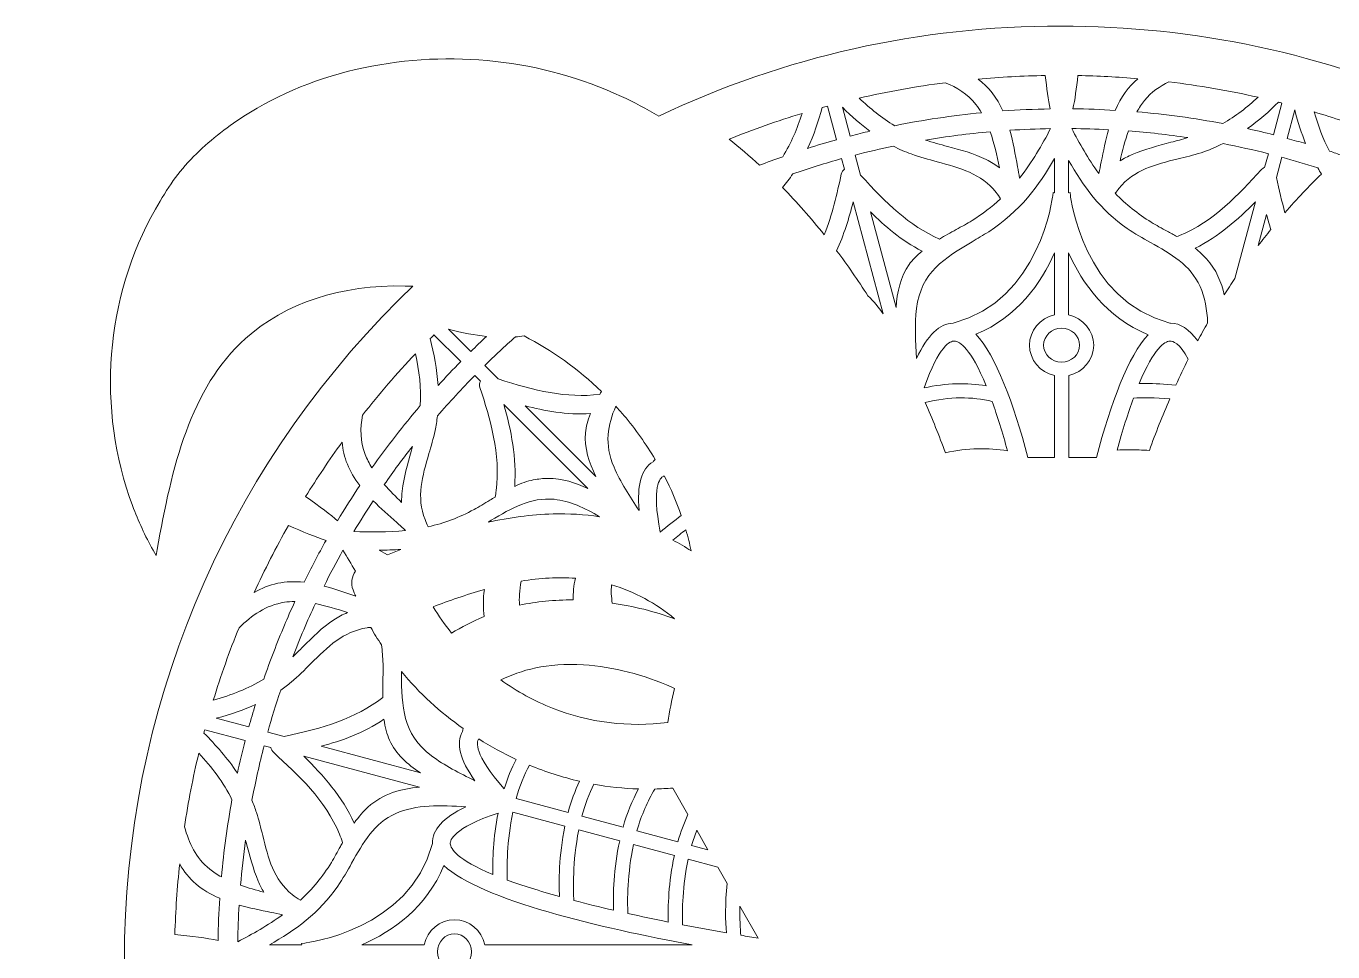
# Model space of a CAD drawing. Header units: millimetres. Extents: x 49 to 1312, y -339 to -42.
# Drawn here: x 1013 to 1211.4, y -194.3 to -53.7 of the extents above; entities that cross this region are included whole.
import ezdxf

# ---------------------------------------------------------------- set-up
doc = ezdxf.new("R2010")
doc.units = ezdxf.units.MM
doc.header["$MEASUREMENT"] = 0
doc.layers.add('Layer 1', color=7, linetype='Continuous')

msp = doc.modelspace()

# ---------------------------------------------------------------- linework, layer by layer
at = {"layer": 'Layer 1', "lineweight": 0}
for points, knots in [([(1270.58, -95.32), (1269.97, -94.71), (1269.34, -94.09), (1268.68, -93.46), (1273.2, -94.02), (1277.46, -95.31), (1281.36, -97.29), (1294.62, -104.02), (1303.37, -118.52), (1303.13, -133.39), (1303.13, -133.39), (1303.1, -134.87), (1303.1, -134.87), (1303.1, -134.87), (1303.75, -133.54), (1303.75, -133.54), (1311.04, -118.58), (1312.41, -102.51), (1307.52, -89.43), (1304.95, -82.57), (1300.46, -76.22), (1294.54, -71.09), (1286.32, -63.97), (1275.83, -59.46), (1265, -58.39), (1252.95, -57.21), (1240.36, -59.92), (1228.59, -66.21), (1210.21, -57.91), (1190.52, -53.69), (1170.08, -53.69), (1148.69, -53.69), (1128.18, -58.29), (1109.11, -67.36), (1107.21, -66.26), (1105.3, -65.25), (1103.42, -64.38), (1091.38, -58.78), (1077.48, -57.23), (1064.27, -60.03), (1057.57, -61.45), (1051.45, -63.92), (1046.08, -67.39), (1043.3, -69.18), (1040.74, -71.24), (1038.47, -73.51), (1036.07, -75.89), (1034.54, -78.24), (1032.69, -81.49), (1025.01, -94.98), (1023.71, -111.82), (1029.2, -126.55), (1030.07, -128.89), (1031.12, -131.17), (1032.31, -133.32), (1032.31, -133.32), (1032.76, -134.13), (1032.76, -134.13), (1032.76, -134.13), (1032.92, -133.22), (1032.92, -133.22), (1035.18, -120.66), (1037.9, -108.76), (1046.35, -101.15), (1052.32, -95.77), (1060.92, -92.95), (1070.58, -93.18), (1070.95, -93.18), (1071.33, -93.2), (1071.74, -93.22), (1070.92, -94.01), (1070.22, -94.69), (1069.58, -95.32), (1042.74, -122.17), (1027.95, -157.86), (1027.95, -195.82), (1027.95, -214.09), (1031.36, -231.86), (1038.07, -248.63), (1029.8, -248.75), (1021.78, -250.19), (1014.22, -252.91), (1014.22, -252.91), (1013.04, -253.33), (1013.04, -253.33), (1013.04, -253.33), (1014.28, -253.54), (1014.28, -253.54), (1023.64, -255.12), (1029.22, -263.74), (1034.61, -272.08), (1036.05, -274.3), (1037.54, -276.6), (1039.06, -278.7), (1045.47, -287.53), (1053.85, -293.58), (1062.68, -295.74), (1065, -296.31), (1067.41, -296.59), (1069.85, -296.59), (1083.14, -309.81), (1098.58, -320.08), (1115.39, -327.08), (1115.94, -327.34), (1116.5, -327.59), (1117.06, -327.83), (1119.16, -328.75), (1121.3, -329.58), (1123.48, -330.31), (1124.48, -330.64), (1125.48, -330.96), (1126.5, -331.25), (1127.01, -331.39), (1127.52, -331.52), (1128.02, -331.66), (1128.08, -331.68), (1128.12, -331.69), (1128.17, -331.7), (1128.18, -331.7), (1128.2, -331.71), (1128.21, -331.71), (1141.6, -335.82), (1155.68, -337.95), (1170.08, -337.95), (1208.05, -337.95), (1243.74, -323.17), (1270.58, -296.32), (1297.43, -269.48), (1312.21, -233.79), (1312.21, -195.82), (1312.21, -157.86), (1297.43, -122.17), (1270.58, -95.32)], [0, 0, 0, 0, 1, 1, 1, 2, 2, 2, 3, 3, 3, 4, 4, 4, 5, 5, 5, 6, 6, 6, 7, 7, 7, 8, 8, 8, 9, 9, 9, 10, 10, 10, 11, 11, 11, 12, 12, 12, 13, 13, 13, 14, 14, 14, 15, 15, 15, 16, 16, 16, 17, 17, 17, 18, 18, 18, 19, 19, 19, 20, 20, 20, 21, 21, 21, 22, 22, 22, 23, 23, 23, 24, 24, 24, 25, 25, 25, 26, 26, 26, 27, 27, 27, 28, 28, 28, 29, 29, 29, 30, 30, 30, 31, 31, 31, 32, 32, 32, 33, 33, 33, 34, 34, 34, 35, 35, 35, 36, 36, 36, 37, 37, 37, 38, 38, 38, 39, 39, 39, 40, 40, 40, 41, 41, 41, 42, 42, 42, 43, 43, 43, 44, 44, 44, 44]), ([(1167.77, -61.2), (1167.97, -63.13), (1168.22, -64.92), (1168.53, -66.27), (1166.05, -66.31), (1163.64, -66.41), (1161.34, -66.58), (1160.42, -64.54), (1159.17, -62.95), (1157.56, -61.74), (1160.94, -61.44), (1164.34, -61.26), (1167.77, -61.2)], [0, 0, 0, 0, 1, 1, 1, 2, 2, 2, 3, 3, 3, 4, 4, 4, 4]), ([(1172.72, -61.2), (1175.77, -61.26), (1178.81, -61.42), (1181.83, -61.68), (1180.39, -62.88), (1179.27, -64.46), (1178.4, -66.49), (1176.24, -66.36), (1174.08, -66.28), (1171.96, -66.26), (1172.26, -64.91), (1172.51, -63.13), (1172.72, -61.2)], [0, 0, 0, 0, 1, 1, 1, 2, 2, 2, 3, 3, 3, 4, 4, 4, 4]), ([(1152.57, -62.3), (1154.35, -63.01), (1155.96, -63.99), (1157.24, -65.61), (1157.54, -65.98), (1157.82, -66.4), (1158.09, -66.86), (1153.64, -67.29), (1149.21, -67.95), (1144.9, -68.82), (1142.93, -67.64), (1141.15, -66.19), (1139.51, -64.64), (1143.81, -63.65), (1148.17, -62.86), (1152.57, -62.3)], [0, 0, 0, 0, 1, 1, 1, 2, 2, 2, 3, 3, 3, 4, 4, 4, 5, 5, 5, 5]), ([(1186.54, -62.17), (1191.09, -62.72), (1195.6, -63.49), (1200.06, -64.5), (1198.43, -66), (1196.67, -67.39), (1194.7, -68.5), (1190.4, -67.68), (1186.03, -67.08), (1181.68, -66.72), (1182.03, -66.09), (1182.4, -65.53), (1182.81, -65.02), (1183.88, -63.69), (1185.15, -62.81), (1186.54, -62.17)], [0, 0, 0, 0, 1, 1, 1, 2, 2, 2, 3, 3, 3, 4, 4, 4, 5, 5, 5, 5]), ([(1203.69, -65.38), (1203.69, -65.38), (1202.4, -70.2), (1202.4, -70.2), (1201.14, -69.88), (1199.83, -69.57), (1198.49, -69.27), (1200.21, -68.03), (1201.77, -66.63), (1203.17, -65.25), (1203.34, -65.29), (1203.52, -65.34), (1203.69, -65.38)], [0, 0, 0, 0, 1, 1, 1, 2, 2, 2, 3, 3, 3, 4, 4, 4, 4]), ([(1130.84, -66.96), (1130.13, -69.23), (1129.21, -71.47), (1127.9, -73.54), (1126.71, -73.96), (1125.53, -74.39), (1124.39, -74.83), (1122.87, -73.44), (1121.33, -72.12), (1119.75, -70.87), (1123.4, -69.4), (1127.1, -68.1), (1130.84, -66.96)], [0, 0, 0, 0, 1, 1, 1, 2, 2, 2, 3, 3, 3, 4, 4, 4, 4]), ([(1133.91, -66.07), (1134.18, -65.99), (1134.44, -65.92), (1134.7, -65.84), (1134.7, -65.84), (1136.07, -70.95), (1136.07, -70.95), (1134.61, -71.36), (1133.14, -71.8), (1131.68, -72.27), (1132.63, -70.24), (1133.34, -68.11), (1133.91, -66.07)], [0, 0, 0, 0, 1, 1, 1, 2, 2, 2, 3, 3, 3, 4, 4, 4, 4]), ([(1141.11, -69.65), (1140.17, -69.88), (1139.18, -70.12), (1138.14, -70.4), (1138.14, -70.4), (1136.96, -66.01), (1136.96, -66.01), (1138.41, -67.46), (1139.77, -68.65), (1141.11, -69.65)], [0, 0, 0, 0, 1, 1, 1, 2, 2, 2, 3, 3, 3, 3]), ([(1205.63, -66.41), (1206.14, -68.38), (1206.67, -70.03), (1207.29, -71.55), (1206.4, -71.28), (1205.47, -71.02), (1204.47, -70.75), (1204.47, -70.75), (1205.63, -66.41), (1205.63, -66.41)], [0, 0, 0, 0, 1, 1, 1, 2, 2, 2, 3, 3, 3, 3]), ([(1217.37, -69.69), (1215.8, -70.85), (1214.29, -72.07), (1212.83, -73.34), (1212.19, -73.12), (1211.56, -72.9), (1210.92, -72.69), (1209.94, -70.82), (1209.2, -68.85), (1208.58, -66.73), (1211.54, -67.62), (1214.47, -68.6), (1217.37, -69.69)], [0, 0, 0, 0, 1, 1, 1, 2, 2, 2, 3, 3, 3, 4, 4, 4, 4]), ([(1163.86, -76.78), (1163.75, -76.2), (1163.65, -75.62), (1163.55, -75.05), (1163.22, -73.2), (1162.88, -71.3), (1162.39, -69.52), (1164.4, -69.39), (1166.48, -69.31), (1168.57, -69.27), (1167.3, -71.69), (1165.77, -74.36), (1163.86, -76.78)], [0, 0, 0, 0, 1, 1, 1, 2, 2, 2, 3, 3, 3, 4, 4, 4, 4]), ([(1177.38, -69.43), (1176.93, -71.02), (1176.59, -72.7), (1176.26, -74.32), (1176.14, -74.9), (1176.02, -75.5), (1175.89, -76.09), (1174.27, -73.86), (1172.92, -71.44), (1171.78, -69.26), (1173.6, -69.27), (1175.48, -69.33), (1177.38, -69.43)], [0, 0, 0, 0, 1, 1, 1, 2, 2, 2, 3, 3, 3, 4, 4, 4, 4]), ([(1149.58, -71.01), (1152.82, -70.46), (1156.12, -70.04), (1159.41, -69.75), (1160.01, -71.48), (1160.42, -73.35), (1160.79, -75.21), (1160.18, -74.74), (1159.53, -74.33), (1158.81, -73.97), (1156.92, -73.03), (1154.89, -72.49), (1152.92, -71.97), (1151.82, -71.68), (1150.68, -71.38), (1149.58, -71.01)], [0, 0, 0, 0, 1, 1, 1, 2, 2, 2, 3, 3, 3, 4, 4, 4, 5, 5, 5, 5]), ([(1179.11, -74.18), (1179.48, -72.6), (1179.87, -71.07), (1180.39, -69.62), (1183.37, -69.84), (1186.4, -70.19), (1189.43, -70.64), (1188.57, -70.89), (1187.7, -71.12), (1186.84, -71.35), (1184.9, -71.86), (1182.89, -72.39), (1180.98, -73.2), (1180.32, -73.48), (1179.69, -73.8), (1179.11, -74.18)], [0, 0, 0, 0, 1, 1, 1, 2, 2, 2, 3, 3, 3, 4, 4, 4, 5, 5, 5, 5]), ([(1151.33, -74.3), (1154.78, -75.23), (1158.04, -76.11), (1160.31, -78.95), (1160.54, -79.25), (1160.76, -79.56), (1160.98, -79.92), (1159.65, -81.17), (1158.22, -82.26), (1156.64, -83.24), (1155.91, -83.69), (1155.09, -84.14), (1154.23, -84.61), (1153.39, -85.07), (1152.53, -85.54), (1151.69, -86.05), (1147.12, -83.98), (1143.59, -80.66), (1139.73, -76.32), (1139.73, -76.32), (1138.91, -73.28), (1138.91, -73.28), (1140.83, -72.78), (1142.77, -72.33), (1144.7, -71.93), (1145.59, -72.39), (1146.5, -72.79), (1147.41, -73.12), (1148.7, -73.59), (1150.04, -73.95), (1151.33, -74.3)], [0, 0, 0, 0, 1, 1, 1, 2, 2, 2, 3, 3, 3, 4, 4, 4, 5, 5, 5, 6, 6, 6, 7, 7, 7, 8, 8, 8, 9, 9, 9, 10, 10, 10, 10]), ([(1187.92, -73.87), (1189.06, -73.59), (1190.25, -73.3), (1191.41, -72.93), (1192.54, -72.56), (1193.64, -72.11), (1194.76, -71.55), (1197.05, -72), (1199.36, -72.51), (1201.63, -73.08), (1201.63, -73.08), (1201.07, -75.17), (1201.07, -75.17), (1200.86, -75.24), (1200.68, -75.37), (1200.52, -75.54), (1197.15, -79.22), (1193.33, -83.39), (1188.13, -85.53), (1188, -85.58), (1187.87, -85.63), (1187.74, -85.68), (1187.25, -85.4), (1186.76, -85.13), (1186.28, -84.87), (1185.42, -84.4), (1184.61, -83.96), (1183.85, -83.49), (1181.79, -82.22), (1180, -80.78), (1178.4, -79.1), (1178.58, -78.84), (1178.76, -78.59), (1178.94, -78.36), (1181.25, -75.49), (1184.49, -74.7), (1187.92, -73.87)], [0, 0, 0, 0, 1, 1, 1, 2, 2, 2, 3, 3, 3, 4, 4, 4, 5, 5, 5, 6, 6, 6, 7, 7, 7, 8, 8, 8, 9, 9, 9, 10, 10, 10, 11, 11, 11, 12, 12, 12, 12]), ([(1137.27, -75.42), (1137.04, -75.6), (1136.87, -75.86), (1136.8, -76.17), (1136.15, -79.14), (1135.43, -82.34), (1134.2, -85.39), (1132.17, -82.85), (1130.05, -80.45), (1127.85, -78.19), (1128.41, -77.55), (1128.94, -76.88), (1129.45, -76.14), (1131.92, -75.29), (1134.4, -74.51), (1136.84, -73.83), (1136.84, -73.83), (1137.27, -75.42), (1137.27, -75.42)], [0, 0, 0, 0, 1, 1, 1, 2, 2, 2, 3, 3, 3, 4, 4, 4, 5, 5, 5, 6, 6, 6, 6]), ([(1169.17, -79), (1169.17, -79), (1168.95, -78.98), (1168.95, -78.98), (1168.95, -78.98), (1168.89, -79.48), (1168.89, -79.48), (1168.88, -79.63), (1167.02, -95.35), (1153.79, -98.83), (1151.69, -98.89), (1149.89, -100.61), (1148.22, -104.19), (1148.22, -104.19), (1148.22, -104.18), (1148.22, -104.18), (1148.07, -101.64), (1147.91, -99.01), (1148.22, -96.59), (1148.91, -91.06), (1152.5, -88.93), (1156.66, -86.45), (1157.48, -85.97), (1158.32, -85.47), (1159.17, -84.93), (1163.88, -81.91), (1166.82, -77.88), (1169.17, -73.81), (1169.17, -73.81), (1169.17, -79), (1169.17, -79)], [0, 0, 0, 0, 1, 1, 1, 2, 2, 2, 3, 3, 3, 4, 4, 4, 5, 5, 5, 6, 6, 6, 7, 7, 7, 8, 8, 8, 9, 9, 9, 10, 10, 10, 10]), ([(1171.31, -74.1), (1173.49, -77.92), (1176.16, -81.68), (1180.22, -84.45), (1181.35, -85.23), (1182.56, -85.91), (1183.73, -86.56), (1186.84, -88.31), (1189.78, -89.96), (1191.27, -93.25), (1192.02, -94.91), (1192.33, -96.79), (1192.41, -98.77), (1191.9, -99.68), (1191.39, -100.59), (1190.9, -101.52), (1189.62, -99.72), (1188.26, -98.83), (1186.78, -98.83), (1186.75, -98.83), (1186.72, -98.83), (1186.69, -98.83), (1173.47, -95.35), (1171.61, -79.63), (1171.59, -79.48), (1171.59, -79.48), (1171.54, -78.97), (1171.54, -78.97), (1171.54, -78.97), (1171.31, -79), (1171.31, -79), (1171.31, -79), (1171.31, -74.1), (1171.31, -74.1)], [0, 0, 0, 0, 1, 1, 1, 2, 2, 2, 3, 3, 3, 4, 4, 4, 5, 5, 5, 6, 6, 6, 7, 7, 7, 8, 8, 8, 9, 9, 9, 10, 10, 10, 11, 11, 11, 11]), ([(1209.13, -75.23), (1209.32, -75.56), (1209.52, -75.86), (1209.72, -76.17), (1207.8, -78.01), (1205.94, -79.97), (1204.15, -82.04), (1203.68, -80.37), (1203.27, -78.6), (1202.88, -76.67), (1202.88, -76.67), (1203.7, -73.63), (1203.7, -73.63), (1205.52, -74.12), (1207.35, -74.66), (1209.13, -75.23)], [0, 0, 0, 0, 1, 1, 1, 2, 2, 2, 3, 3, 3, 4, 4, 4, 5, 5, 5, 5]), ([(1140.85, -94.68), (1139.33, -92.3), (1137.74, -90.02), (1136.09, -87.82), (1137.19, -85.41), (1137.96, -82.89), (1138.6, -80.39), (1138.6, -80.39), (1143.16, -97.4), (1143.16, -97.4), (1142.49, -96.43), (1141.73, -95.5), (1140.85, -94.68)], [0, 0, 0, 0, 1, 1, 1, 2, 2, 2, 3, 3, 3, 4, 4, 4, 4]), ([(1196.55, -92.04), (1196, -92.86), (1195.46, -93.7), (1194.93, -94.54), (1194.52, -92.59), (1193.72, -90.7), (1192.24, -89.04), (1191.75, -88.49), (1191.18, -87.97), (1190.5, -87.45), (1194.09, -85.65), (1197.04, -83.07), (1199.67, -80.39), (1199.67, -80.39), (1196.55, -92.04), (1196.55, -92.04)], [0, 0, 0, 0, 1, 1, 1, 2, 2, 2, 3, 3, 3, 4, 4, 4, 5, 5, 5, 5]), ([(1147.08, -89.91), (1145.77, -91.75), (1145.26, -94.11), (1145.12, -96.45), (1145.12, -96.45), (1141.23, -81.92), (1141.23, -81.92), (1143.36, -84.06), (1145.9, -86.25), (1149.05, -87.87), (1148.23, -88.54), (1147.58, -89.21), (1147.08, -89.91)], [0, 0, 0, 0, 1, 1, 1, 2, 2, 2, 3, 3, 3, 4, 4, 4, 4]), ([(1202.01, -84.59), (1201.37, -85.39), (1200.73, -86.2), (1200.11, -87.02), (1200.11, -87.02), (1201.37, -82.32), (1201.37, -82.32), (1201.56, -83.06), (1201.77, -83.82), (1202.01, -84.59)], [0, 0, 0, 0, 1, 1, 1, 2, 2, 2, 3, 3, 3, 3]), ([(1157.24, -100.52), (1163.53, -97.9), (1167.13, -92.74), (1169.17, -88.12), (1169.17, -88.12), (1169.17, -97.58), (1169.17, -97.58), (1166.98, -98.05), (1165.37, -99.96), (1165.37, -102.18), (1165.37, -104.39), (1166.98, -106.3), (1169.17, -106.78), (1169.17, -106.78), (1169.17, -119.25), (1169.17, -119.25), (1169.17, -119.25), (1165.14, -119.25), (1165.14, -119.25), (1162.93, -111.02), (1160.25, -103.66), (1157.24, -100.52)], [0, 0, 0, 0, 1, 1, 1, 2, 2, 2, 3, 3, 3, 4, 4, 4, 5, 5, 5, 6, 6, 6, 7, 7, 7, 7]), ([(1171.31, -88.12), (1173.37, -92.78), (1177, -97.97), (1183.38, -100.58), (1180.39, -103.74), (1177.73, -111.03), (1175.52, -119.24), (1175.52, -119.24), (1171.32, -119.24), (1171.32, -119.24), (1171.32, -119.24), (1171.32, -106.78), (1171.32, -106.78), (1173.51, -106.3), (1175.12, -104.39), (1175.12, -102.18), (1175.12, -99.96), (1173.51, -98.05), (1171.31, -97.57), (1171.31, -97.57), (1171.31, -88.12), (1171.31, -88.12)], [0, 0, 0, 0, 1, 1, 1, 2, 2, 2, 3, 3, 3, 4, 4, 4, 5, 5, 5, 6, 6, 6, 7, 7, 7, 7]), ([(1074.96, -100.58), (1074.96, -100.58), (1079.03, -104.65), (1079.03, -104.65), (1077.88, -105.83), (1076.72, -107.04), (1075.59, -108.29), (1075.43, -105.84), (1074.96, -103.47), (1074.36, -101.18), (1074.56, -100.98), (1074.76, -100.78), (1074.96, -100.58)], [0, 0, 0, 0, 1, 1, 1, 2, 2, 2, 3, 3, 3, 4, 4, 4, 4]), ([(1082.94, -100.84), (1082.13, -101.6), (1081.33, -102.37), (1080.55, -103.14), (1080.55, -103.14), (1077.15, -99.74), (1077.15, -99.74), (1079.29, -100.31), (1081.16, -100.66), (1082.94, -100.84)], [0, 0, 0, 0, 1, 1, 1, 2, 2, 2, 3, 3, 3, 3]), ([(1088.63, -100.77), (1092.87, -102.93), (1096.84, -105.78), (1100.38, -109.22), (1100.3, -109.36), (1100.21, -109.5), (1100.13, -109.65), (1095.04, -110.23), (1090.27, -109.13), (1084.7, -107.29), (1084.7, -107.29), (1082.67, -105.26), (1082.67, -105.26), (1084.15, -103.8), (1085.72, -102.34), (1087.32, -100.91), (1087.77, -100.88), (1088.2, -100.83), (1088.63, -100.77)], [0, 0, 0, 0, 1, 1, 1, 2, 2, 2, 3, 3, 3, 4, 4, 4, 5, 5, 5, 6, 6, 6, 6]), ([(1167.51, -102.18), (1167.51, -100.75), (1168.74, -99.6), (1170.24, -99.6), (1171.75, -99.6), (1172.98, -100.75), (1172.98, -102.18), (1172.98, -103.6), (1171.75, -104.75), (1170.24, -104.75), (1168.74, -104.75), (1167.51, -103.6), (1167.51, -102.18)], [0, 0, 0, 0, 1, 1, 1, 2, 2, 2, 3, 3, 3, 4, 4, 4, 4]), ([(1149.36, -108.67), (1151.62, -102.14), (1153.38, -101.54), (1153.95, -101.54), (1153.96, -101.54), (1153.98, -101.54), (1153.99, -101.54), (1154.8, -101.61), (1156.46, -102.61), (1158.79, -108.35), (1155.89, -107.82), (1152.72, -107.93), (1149.36, -108.67)], [0, 0, 0, 0, 1, 1, 1, 2, 2, 2, 3, 3, 3, 4, 4, 4, 4]), ([(1187.6, -108.23), (1185.87, -108.06), (1184.3, -108), (1183.03, -108), (1182.67, -108), (1182.32, -108.01), (1182.01, -108.01), (1184.28, -102.55), (1185.9, -101.61), (1186.67, -101.54), (1187.13, -101.52), (1188.13, -101.83), (1189.47, -104.3), (1188.82, -105.59), (1188.2, -106.9), (1187.6, -108.23)], [0, 0, 0, 0, 1, 1, 1, 2, 2, 2, 3, 3, 3, 4, 4, 4, 5, 5, 5, 5]), ([(1064.1, -112.82), (1066.63, -109.6), (1069.31, -106.48), (1072.15, -103.47), (1072.72, -106.02), (1073.07, -108.67), (1072.88, -111.36), (1070.3, -114.37), (1067.83, -117.55), (1065.54, -120.81), (1065.12, -120.12), (1064.79, -119.46), (1064.53, -118.8), (1063.74, -116.75), (1063.75, -114.79), (1064.1, -112.82)], [0, 0, 0, 0, 1, 1, 1, 2, 2, 2, 3, 3, 3, 4, 4, 4, 5, 5, 5, 5]), ([(1074.19, -118.65), (1074.52, -117.52), (1074.86, -116.35), (1075.12, -115.15), (1075.28, -114.44), (1075.4, -113.68), (1075.49, -112.91), (1077.28, -110.84), (1079.18, -108.78), (1081.15, -106.77), (1081.15, -106.77), (1082, -107.62), (1082, -107.62), (1081.86, -107.9), (1081.83, -108.24), (1081.94, -108.58), (1083.44, -113.34), (1085.14, -118.73), (1084.39, -124.3), (1084.35, -124.58), (1084.31, -124.89), (1084.24, -125.24), (1083.98, -125.4), (1083.72, -125.56), (1083.46, -125.72), (1082.62, -126.23), (1081.83, -126.71), (1081.04, -127.14), (1078.79, -128.35), (1076.51, -129.21), (1074.09, -129.76), (1073.89, -129.38), (1073.73, -129.03), (1073.6, -128.68), (1072.26, -125.24), (1073.2, -122.04), (1074.19, -118.65)], [0, 0, 0, 0, 1, 1, 1, 2, 2, 2, 3, 3, 3, 4, 4, 4, 5, 5, 5, 6, 6, 6, 7, 7, 7, 8, 8, 8, 9, 9, 9, 10, 10, 10, 11, 11, 11, 12, 12, 12, 12]), ([(1159.7, -110.74), (1160.47, -112.89), (1161.26, -115.41), (1162.04, -118.24), (1159.13, -117.7), (1155.97, -117.79), (1152.61, -118.52), (1151.65, -115.92), (1150.62, -113.36), (1149.51, -110.87), (1153.25, -109.99), (1156.67, -109.94), (1159.7, -110.74)], [0, 0, 0, 0, 1, 1, 1, 2, 2, 2, 3, 3, 3, 4, 4, 4, 4]), ([(1178.66, -118.11), (1179.5, -115.09), (1180.34, -112.44), (1181.16, -110.2), (1182.47, -110.14), (1184.41, -110.13), (1186.67, -110.33), (1185.56, -112.87), (1184.53, -115.49), (1183.57, -118.16), (1182.48, -118.09), (1181.48, -118.07), (1180.62, -118.07), (1179.85, -118.07), (1179.19, -118.09), (1178.66, -118.11)], [0, 0, 0, 0, 1, 1, 1, 2, 2, 2, 3, 3, 3, 4, 4, 4, 5, 5, 5, 5]), ([(1098.32, -123.94), (1096.46, -123.05), (1094.44, -122.42), (1092.27, -122.42), (1091.55, -122.42), (1090.8, -122.49), (1090.04, -122.64), (1089.15, -122.83), (1088.23, -123.14), (1087.21, -123.62), (1087.54, -119.31), (1086.68, -115.12), (1085.56, -111.18), (1085.56, -111.18), (1098.32, -123.94), (1098.32, -123.94)], [0, 0, 0, 0, 1, 1, 1, 2, 2, 2, 3, 3, 3, 4, 4, 4, 5, 5, 5, 5]), ([(1099.54, -122.13), (1099.54, -122.13), (1088.79, -111.38), (1088.79, -111.38), (1091.66, -112.14), (1095.09, -112.79), (1098.72, -112.56), (1098.3, -113.62), (1098.06, -114.58), (1097.97, -115.48), (1097.74, -117.73), (1098.49, -120.03), (1099.54, -122.13)], [0, 0, 0, 0, 1, 1, 1, 2, 2, 2, 3, 3, 3, 4, 4, 4, 4]), ([(1102.57, -111.46), (1102.98, -111.91), (1103.38, -112.37), (1103.78, -112.83), (1105.56, -114.94), (1107.15, -117.19), (1108.54, -119.54), (1108.43, -119.65), (1108.33, -119.76), (1108.21, -119.88), (1106.44, -120.98), (1105.76, -123.36), (1106.1, -127.29), (1106.1, -127.29), (1106.09, -127.28), (1106.09, -127.27), (1104.69, -125.15), (1103.24, -122.95), (1102.29, -120.7), (1100.79, -117.14), (1101.31, -114.29), (1102.57, -111.46)], [0, 0, 0, 0, 1, 1, 1, 2, 2, 2, 3, 3, 3, 4, 4, 4, 5, 5, 5, 6, 6, 6, 7, 7, 7, 7]), ([(1061.01, -116.91), (1061.19, -119.2), (1062.06, -121.34), (1063.69, -123.49), (1062.56, -125.19), (1061.42, -126.99), (1060.31, -128.84), (1059.28, -127.94), (1057.68, -126.73), (1055.47, -125.17), (1057.21, -122.36), (1059.06, -119.6), (1061.01, -116.91)], [0, 0, 0, 0, 1, 1, 1, 2, 2, 2, 3, 3, 3, 4, 4, 4, 4]), ([(1071.47, -118.32), (1070.95, -120.26), (1070.4, -122.27), (1070.14, -124.33), (1070.07, -124.91), (1070.03, -125.49), (1070.04, -126.05), (1069.17, -125.22), (1068.25, -124.3), (1067.42, -123.34), (1068.78, -121.37), (1070.21, -119.43), (1071.68, -117.56), (1071.61, -117.81), (1071.54, -118.07), (1071.47, -118.32)], [0, 0, 0, 0, 1, 1, 1, 2, 2, 2, 3, 3, 3, 4, 4, 4, 5, 5, 5, 5]), ([(1109.76, -122.11), (1109.76, -122.11), (1109.76, -122.1), (1109.76, -122.1), (1109.81, -122.08), (1109.87, -122.06), (1109.92, -122.04), (1110.93, -124), (1111.8, -126.02), (1112.51, -128.06), (1111.43, -128.8), (1110.36, -129.64), (1109.32, -130.59), (1107.96, -123.57), (1109.3, -122.32), (1109.76, -122.11)], [0, 0, 0, 0, 1, 1, 1, 2, 2, 2, 3, 3, 3, 4, 4, 4, 5, 5, 5, 5]), ([(1069.31, -129.13), (1069.75, -129.52), (1070.2, -129.92), (1070.65, -130.33), (1067.95, -130.62), (1065.23, -130.58), (1062.8, -130.48), (1063.77, -128.87), (1064.75, -127.3), (1065.73, -125.81), (1066.86, -126.96), (1068.1, -128.06), (1069.31, -129.13)], [0, 0, 0, 0, 1, 1, 1, 2, 2, 2, 3, 3, 3, 4, 4, 4, 4]), ([(1093.21, -125.59), (1095.55, -125.82), (1097.85, -126.89), (1100.1, -128.23), (1097.82, -127.89), (1095.45, -127.74), (1093.03, -127.8), (1089.68, -127.89), (1086.38, -128.36), (1083.16, -129.07), (1083.32, -128.97), (1083.48, -128.87), (1083.65, -128.78), (1086.71, -126.96), (1089.61, -125.24), (1093.21, -125.59)], [0, 0, 0, 0, 1, 1, 1, 2, 2, 2, 3, 3, 3, 4, 4, 4, 5, 5, 5, 5]), ([(1052.88, -129.55), (1055.01, -130.52), (1057.03, -131.36), (1058.58, -131.83), (1057.41, -133.9), (1056.29, -136.03), (1055.24, -138.18), (1052.4, -137.89), (1049.92, -138.4), (1047.67, -139.75), (1049.26, -136.28), (1050.99, -132.88), (1052.88, -129.55)], [0, 0, 0, 0, 1, 1, 1, 2, 2, 2, 3, 3, 3, 4, 4, 4, 4]), ([(1114, -133.42), (1113.12, -132.83), (1112.19, -132.29), (1111.24, -131.79), (1111.88, -131.22), (1112.54, -130.7), (1113.2, -130.23), (1113.51, -131.29), (1113.78, -132.35), (1114, -133.42)], [0, 0, 0, 0, 1, 1, 1, 2, 2, 2, 3, 3, 3, 3]), ([(1063.03, -136.52), (1062.46, -137.31), (1062.29, -138.37), (1062.68, -139.35), (1062.68, -139.35), (1062.79, -139.65), (1062.79, -139.65), (1062.88, -139.87), (1062.98, -140.09), (1063.07, -140.32), (1061.49, -139.74), (1059.87, -139.17), (1058.27, -138.76), (1059.19, -136.91), (1060.15, -135.09), (1061.14, -133.34), (1061.77, -134.34), (1062.41, -135.4), (1063.03, -136.52)], [0, 0, 0, 0, 1, 1, 1, 2, 2, 2, 3, 3, 3, 4, 4, 4, 5, 5, 5, 6, 6, 6, 6]), ([(1066.64, -133.3), (1067.73, -133.3), (1068.82, -133.28), (1069.93, -133.21), (1069.24, -133.48), (1068.56, -133.75), (1067.89, -134.02), (1067.89, -134.02), (1066.64, -133.3), (1066.64, -133.3)], [0, 0, 0, 0, 1, 1, 1, 2, 2, 2, 3, 3, 3, 3]), ([(1088.19, -138.03), (1091.11, -137.54), (1093.82, -137.39), (1096.42, -137.58), (1096.17, -138.72), (1096.06, -139.82), (1096.09, -140.88), (1093.24, -140.85), (1090.5, -141.12), (1087.94, -141.69), (1087.87, -140.62), (1087.95, -139.43), (1088.19, -138.03)], [0, 0, 0, 0, 1, 1, 1, 2, 2, 2, 3, 3, 3, 4, 4, 4, 4]), ([(1101.92, -138.57), (1105.39, -139.61), (1108.67, -141.38), (1111.48, -143.73), (1108.4, -142.62), (1105.24, -141.82), (1102.02, -141.36), (1101.89, -140.43), (1101.82, -139.51), (1101.92, -138.57)], [0, 0, 0, 0, 1, 1, 1, 2, 2, 2, 3, 3, 3, 3]), ([(1082.57, -143.4), (1080.74, -144.17), (1079.12, -145.04), (1077.63, -145.9), (1076.61, -144.63), (1075.68, -143.29), (1074.83, -141.91), (1077.19, -141.02), (1079.85, -140.08), (1082.61, -139.3), (1082.42, -140.75), (1082.41, -142.12), (1082.57, -143.4)], [0, 0, 0, 0, 1, 1, 1, 2, 2, 2, 3, 3, 3, 4, 4, 4, 4]), ([(1045.36, -145.1), (1047.35, -143.22), (1049.43, -141.66), (1052.26, -141.24), (1052.75, -141.16), (1053.28, -141.13), (1053.84, -141.13), (1053.84, -141.13), (1053.85, -141.13), (1053.85, -141.13), (1053.24, -142.44), (1052.72, -143.62), (1052.25, -144.73), (1051.14, -147.36), (1050.08, -150.11), (1049.11, -152.92), (1046.75, -154.35), (1044.23, -155.33), (1041.45, -156.12), (1042.59, -152.39), (1043.9, -148.71), (1045.36, -145.1)], [0, 0, 0, 0, 1, 1, 1, 2, 2, 2, 3, 3, 3, 4, 4, 4, 5, 5, 5, 6, 6, 6, 7, 7, 7, 7]), ([(1061.84, -142.8), (1061.11, -143.09), (1060.41, -143.46), (1059.73, -143.91), (1057.97, -145.08), (1056.48, -146.57), (1055.05, -148.01), (1054.55, -148.51), (1054.04, -149.03), (1053.51, -149.53), (1054.58, -146.76), (1055.73, -144.05), (1056.96, -141.44), (1058.55, -141.75), (1060.18, -142.24), (1061.84, -142.8)], [0, 0, 0, 0, 1, 1, 1, 2, 2, 2, 3, 3, 3, 4, 4, 4, 5, 5, 5, 5]), ([(1056.27, -150.55), (1058.8, -148.03), (1061.19, -145.65), (1064.79, -145.11), (1064.97, -145.08), (1065.17, -145.06), (1065.36, -145.05), (1065.87, -145.95), (1066.41, -146.84), (1066.99, -147.7), (1067.11, -148.65), (1067.19, -149.6), (1067.22, -150.58), (1067.25, -151.43), (1067.22, -152.37), (1067.2, -153.35), (1067.19, -154.12), (1067.17, -154.91), (1067.17, -155.71), (1062.98, -158.9), (1058.15, -160.39), (1052.21, -161.61), (1052.21, -161.61), (1049.73, -160.95), (1049.73, -160.95), (1050.31, -158.85), (1050.97, -156.72), (1051.69, -154.58), (1052.24, -154.2), (1052.78, -153.79), (1053.29, -153.36), (1054.34, -152.48), (1055.32, -151.5), (1056.27, -150.55)], [0, 0, 0, 0, 1, 1, 1, 2, 2, 2, 3, 3, 3, 4, 4, 4, 5, 5, 5, 6, 6, 6, 7, 7, 7, 8, 8, 8, 9, 9, 9, 10, 10, 10, 11, 11, 11, 11]), ([(1111.08, -154.15), (1111.22, -154.21), (1111.35, -154.27), (1111.49, -154.33), (1111.04, -156.08), (1110.7, -157.83), (1110.48, -159.48), (1104.59, -160.26), (1098.4, -159.5), (1092.97, -157.34), (1090.2, -156.24), (1087.56, -154.79), (1085.11, -153.02), (1088.13, -151.58), (1092.01, -150.37), (1097.66, -150.74), (1102.22, -151.04), (1106.86, -152.22), (1111.08, -154.15)], [0, 0, 0, 0, 1, 1, 1, 2, 2, 2, 3, 3, 3, 4, 4, 4, 5, 5, 5, 6, 6, 6, 6]), ([(1079.4, -160.42), (1079.37, -160.56), (1079.33, -160.7), (1079.3, -160.84), (1078.29, -162.68), (1078.88, -165.1), (1081.16, -168.34), (1081.16, -168.34), (1081.15, -168.34), (1081.15, -168.34), (1078.87, -167.2), (1076.51, -166.02), (1074.57, -164.55), (1070.13, -161.18), (1070.08, -157), (1070.02, -152.16), (1070.01, -152.03), (1070.01, -151.9), (1070.01, -151.77), (1072.72, -155.03), (1075.9, -157.94), (1079.4, -160.42)], [0, 0, 0, 0, 1, 1, 1, 2, 2, 2, 3, 3, 3, 4, 4, 4, 5, 5, 5, 6, 6, 6, 7, 7, 7, 7]), ([(1046.85, -160.18), (1046.85, -160.18), (1041.91, -158.85), (1041.91, -158.85), (1044.21, -158.24), (1046.13, -157.57), (1047.86, -156.76), (1047.51, -157.91), (1047.17, -159.05), (1046.85, -160.18)], [0, 0, 0, 0, 1, 1, 1, 2, 2, 2, 3, 3, 3, 3]), ([(1040.16, -160.6), (1040.16, -160.6), (1046.3, -162.25), (1046.3, -162.25), (1045.87, -163.89), (1045.47, -165.55), (1045.11, -167.19), (1043.63, -164.93), (1041.85, -162.94), (1040.02, -161.1), (1040.07, -160.94), (1040.12, -160.77), (1040.16, -160.6)], [0, 0, 0, 0, 1, 1, 1, 2, 2, 2, 3, 3, 3, 4, 4, 4, 4]), ([(1057.81, -163.11), (1060.9, -162.3), (1064.25, -161.11), (1067.37, -158.99), (1067.53, -160.24), (1067.81, -161.3), (1068.22, -162.19), (1069.15, -164.25), (1070.94, -165.86), (1072.89, -167.16), (1072.89, -167.16), (1057.81, -163.11), (1057.81, -163.11)], [0, 0, 0, 0, 1, 1, 1, 2, 2, 2, 3, 3, 3, 4, 4, 4, 4]), ([(1087.46, -165.1), (1086.73, -166.48), (1086.11, -167.98), (1085.6, -169.6), (1080.92, -164.19), (1081.45, -162.44), (1081.74, -162.03), (1081.75, -162.02), (1081.75, -162.01), (1081.76, -162), (1083.59, -163.16), (1085.5, -164.19), (1087.46, -165.1)], [0, 0, 0, 0, 1, 1, 1, 2, 2, 2, 3, 3, 3, 4, 4, 4, 4]), ([(1039.25, -164.17), (1041.21, -166.25), (1043.03, -168.57), (1044.29, -171.26), (1043.58, -175.1), (1043.04, -179.03), (1042.69, -182.96), (1042.03, -182.59), (1041.45, -182.2), (1040.92, -181.78), (1038.77, -180.05), (1037.79, -177.81), (1037.08, -175.35), (1037.65, -171.58), (1038.37, -167.85), (1039.25, -164.17)], [0, 0, 0, 0, 1, 1, 1, 2, 2, 2, 3, 3, 3, 4, 4, 4, 5, 5, 5, 5]), ([(1050.21, -163.3), (1050.25, -163.58), (1050.39, -163.86), (1050.63, -164.07), (1054.31, -167.44), (1058.48, -171.26), (1060.61, -176.46), (1060.77, -176.83), (1060.92, -177.24), (1061.09, -177.73), (1060.98, -177.93), (1060.87, -178.12), (1060.76, -178.32), (1060.3, -179.18), (1059.86, -179.99), (1059.39, -180.75), (1058.04, -182.93), (1056.49, -184.81), (1054.67, -186.5), (1054.22, -186.23), (1053.82, -185.95), (1053.45, -185.65), (1053.45, -185.65), (1053.45, -185.65), (1053.45, -185.65), (1050.58, -183.34), (1049.79, -180.1), (1048.96, -176.67), (1048.68, -175.53), (1048.39, -174.34), (1048.01, -173.18), (1047.82, -172.56), (1047.59, -171.96), (1047.33, -171.32), (1047.85, -168.54), (1048.47, -165.75), (1049.18, -163.02), (1049.18, -163.02), (1050.21, -163.3), (1050.21, -163.3)], [0, 0, 0, 0, 1, 1, 1, 2, 2, 2, 3, 3, 3, 4, 4, 4, 5, 5, 5, 6, 6, 6, 7, 7, 7, 8, 8, 8, 9, 9, 9, 10, 10, 10, 11, 11, 11, 12, 12, 12, 13, 13, 13, 13]), ([(1072.75, -169.33), (1070.01, -169.55), (1067.24, -170.3), (1064.94, -172.35), (1064.22, -172.99), (1063.55, -173.77), (1062.86, -174.77), (1061.02, -170.79), (1058.16, -167.54), (1055.18, -164.63), (1055.18, -164.63), (1072.75, -169.33), (1072.75, -169.33)], [0, 0, 0, 0, 1, 1, 1, 2, 2, 2, 3, 3, 3, 4, 4, 4, 4]), ([(1087.44, -171.05), (1087.97, -169.18), (1088.64, -167.49), (1089.45, -165.98), (1091.91, -166.99), (1094.45, -167.82), (1097.05, -168.42), (1096.36, -169.88), (1095.78, -171.46), (1095.32, -173.17), (1095.32, -173.17), (1087.44, -171.05), (1087.44, -171.05)], [0, 0, 0, 0, 1, 1, 1, 2, 2, 2, 3, 3, 3, 4, 4, 4, 4]), ([(1097.43, -173.73), (1097.91, -171.95), (1098.51, -170.34), (1099.23, -168.87), (1101.47, -169.28), (1103.74, -169.53), (1106.02, -169.6), (1105.07, -171.33), (1104.27, -173.27), (1103.67, -175.4), (1103.67, -175.4), (1097.43, -173.73), (1097.43, -173.73)], [0, 0, 0, 0, 1, 1, 1, 2, 2, 2, 3, 3, 3, 4, 4, 4, 4]), ([(1105.77, -175.96), (1106.46, -173.55), (1107.38, -171.43), (1108.51, -169.61), (1109.41, -169.58), (1110.31, -169.53), (1111.21, -169.45), (1111.21, -169.45), (1113.5, -173.48), (1113.5, -173.48), (1112.91, -174.77), (1112.4, -176.15), (1111.98, -177.63), (1111.98, -177.63), (1105.77, -175.96), (1105.77, -175.96)], [0, 0, 0, 0, 1, 1, 1, 2, 2, 2, 3, 3, 3, 4, 4, 4, 5, 5, 5, 5]), ([(1054.9, -193.28), (1054.9, -193.28), (1050, -193.28), (1050, -193.28), (1053.82, -191.1), (1057.58, -188.43), (1060.35, -184.37), (1060.35, -184.37), (1060.35, -184.37), (1060.35, -184.37), (1061.13, -183.24), (1061.81, -182.03), (1062.46, -180.86), (1064.21, -177.75), (1065.86, -174.82), (1069.15, -173.32), (1072.21, -171.94), (1076.03, -172.07), (1079.8, -172.29), (1076.31, -173.98), (1074.68, -175.78), (1074.73, -177.9), (1071.25, -191.12), (1055.53, -192.98), (1055.37, -193), (1055.37, -193), (1054.87, -193.05), (1054.87, -193.05), (1054.87, -193.05), (1054.9, -193.28), (1054.9, -193.28)], [0, 0, 0, 0, 1, 1, 1, 2, 2, 2, 3, 3, 3, 4, 4, 4, 5, 5, 5, 6, 6, 6, 7, 7, 7, 8, 8, 8, 9, 9, 9, 10, 10, 10, 10]), ([(1083.91, -182.59), (1078.45, -180.32), (1077.5, -178.69), (1077.44, -177.91), (1077.4, -177.4), (1077.82, -175.6), (1084.68, -173.25), (1083.94, -176.99), (1083.86, -180.45), (1083.91, -182.59)], [0, 0, 0, 0, 1, 1, 1, 2, 2, 2, 3, 3, 3, 3]), ([(1094.01, -185.94), (1090.99, -185.1), (1088.33, -184.26), (1086.09, -183.43), (1086.02, -181.56), (1086.01, -177.49), (1086.93, -173.13), (1086.93, -173.13), (1094.83, -175.25), (1094.83, -175.25), (1093.9, -179.74), (1093.91, -183.84), (1094.01, -185.94)], [0, 0, 0, 0, 1, 1, 1, 2, 2, 2, 3, 3, 3, 4, 4, 4, 4]), ([(1102.22, -188.02), (1100.1, -187.53), (1098.08, -187.03), (1096.19, -186.53), (1096.11, -185.06), (1095.96, -180.65), (1096.94, -175.82), (1096.94, -175.82), (1103.15, -177.48), (1103.15, -177.48), (1102.21, -181.73), (1102.14, -185.68), (1102.22, -188.02)], [0, 0, 0, 0, 1, 1, 1, 2, 2, 2, 3, 3, 3, 4, 4, 4, 4]), ([(1114.85, -175.87), (1114.85, -175.87), (1116.55, -178.85), (1116.55, -178.85), (1116.55, -178.85), (1114.08, -178.19), (1114.08, -178.19), (1114.31, -177.38), (1114.57, -176.61), (1114.85, -175.87)], [0, 0, 0, 0, 1, 1, 1, 2, 2, 2, 3, 3, 3, 3]), ([(1046.44, -177.75), (1046.95, -179.69), (1047.48, -181.7), (1048.29, -183.61), (1048.53, -184.19), (1048.81, -184.74), (1049.13, -185.26), (1047.98, -184.98), (1046.76, -184.64), (1045.59, -184.23), (1045.78, -181.95), (1046.03, -179.66), (1046.34, -177.38), (1046.37, -177.5), (1046.41, -177.63), (1046.44, -177.75)], [0, 0, 0, 0, 1, 1, 1, 2, 2, 2, 3, 3, 3, 4, 4, 4, 5, 5, 5, 5]), ([(1110.51, -189.81), (1108.42, -189.39), (1106.36, -188.95), (1104.39, -188.51), (1104.31, -186.59), (1104.3, -182.47), (1105.26, -178.04), (1105.26, -178.04), (1111.45, -179.71), (1111.45, -179.71), (1110.57, -183.76), (1110.47, -187.56), (1110.51, -189.81)], [0, 0, 0, 0, 1, 1, 1, 2, 2, 2, 3, 3, 3, 4, 4, 4, 4]), ([(1119.47, -183.98), (1119.12, -187), (1119.22, -189.71), (1119.36, -191.46), (1117.13, -191.07), (1114.89, -190.66), (1112.68, -190.23), (1112.62, -188.1), (1112.69, -184.32), (1113.56, -180.27), (1113.56, -180.27), (1118.04, -181.47), (1118.04, -181.47), (1118.04, -181.47), (1119.47, -183.98), (1119.47, -183.98)], [0, 0, 0, 0, 1, 1, 1, 2, 2, 2, 3, 3, 3, 4, 4, 4, 5, 5, 5, 5]), ([(1036.35, -180.97), (1037.65, -183.32), (1039.61, -185.01), (1042.43, -186.21), (1042.3, -188.32), (1042.21, -190.47), (1042.18, -192.63), (1040.48, -192.25), (1038.11, -191.96), (1035.62, -191.73), (1035.72, -188.12), (1035.97, -184.53), (1036.35, -180.97)], [0, 0, 0, 0, 1, 1, 1, 2, 2, 2, 3, 3, 3, 4, 4, 4, 4]), ([(1076.47, -181.22), (1082.06, -186.49), (1100.51, -190.75), (1114.14, -193.28), (1114.14, -193.28), (1082.67, -193.28), (1082.67, -193.28), (1082.2, -191.08), (1080.29, -189.47), (1078.07, -189.47), (1075.86, -189.47), (1073.95, -191.08), (1073.47, -193.28), (1073.47, -193.28), (1064.01, -193.28), (1064.01, -193.28), (1068.68, -191.23), (1073.87, -187.59), (1076.47, -181.22)], [0, 0, 0, 0, 1, 1, 1, 2, 2, 2, 3, 3, 3, 4, 4, 4, 5, 5, 5, 6, 6, 6, 6]), ([(1050.22, -188.34), (1050.81, -188.46), (1051.4, -188.58), (1051.98, -188.7), (1049.76, -190.32), (1047.34, -191.67), (1045.17, -192.81), (1045.2, -190.95), (1045.27, -189.08), (1045.38, -187.23), (1046.95, -187.67), (1048.61, -188.01), (1050.22, -188.34)], [0, 0, 0, 0, 1, 1, 1, 2, 2, 2, 3, 3, 3, 4, 4, 4, 4]), ([(1121.41, -187.4), (1121.41, -187.4), (1124.18, -192.25), (1124.18, -192.25), (1123.31, -192.12), (1122.43, -191.97), (1121.55, -191.83), (1121.46, -190.86), (1121.37, -189.28), (1121.41, -187.4)], [0, 0, 0, 0, 1, 1, 1, 2, 2, 2, 3, 3, 3, 3]), ([(1080.65, -194.35), (1080.65, -195.86), (1079.5, -197.08), (1078.07, -197.08), (1076.65, -197.08), (1075.49, -195.86), (1075.49, -194.35), (1075.49, -192.84), (1076.65, -191.61), (1078.07, -191.61), (1079.5, -191.61), (1080.65, -192.84), (1080.65, -194.35)], [0, 0, 0, 0, 1, 1, 1, 2, 2, 2, 3, 3, 3, 4, 4, 4, 4])]:
    msp.add_open_spline(points, degree=3, knots=knots, dxfattribs=at)

doc.saveas('drawing.dxf')
